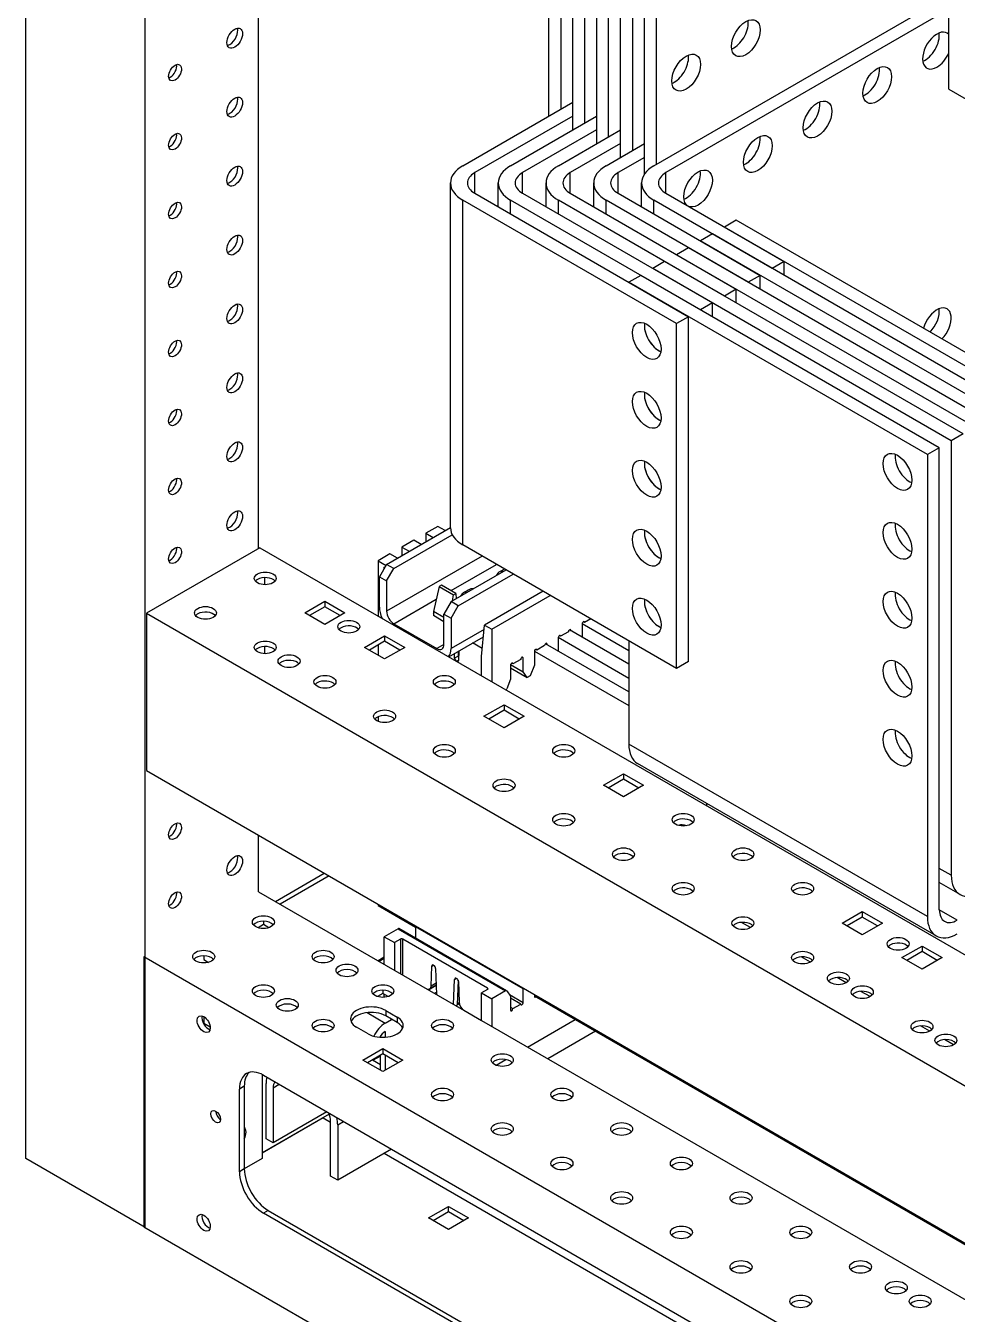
# Model space of a CAD drawing. Header units: millimetres. Extents: x -116965 to 323937, y 291661 to 566926.
# Drawn here: x -20526.1 to -20388.2, y 325225.3 to 325416.1 of the extents above; entities that cross this region are included whole.
import ezdxf

# ---------------------------------------------------------------- set-up
doc = ezdxf.new("R2010")
doc.units = ezdxf.units.MM
doc.layers.add('ALPHA', color=255, linetype='Continuous')

msp = doc.modelspace()

# ---------------------------------------------------------------- linework, layer by layer
at = {"layer": 'ALPHA'}
for p, q in [((-20526.093901, 325248.374049), (-20526.093901, 325717.859583)), ((-20491.622446, 325338.698983), (-20491.622446, 325717.349272)), ((-20508.416232, 325238.167841), (-20508.416232, 325707.653375)), ((-20448.665708, 325402.691901), (-20448.665708, 325440.863115)), ((-20446.897941, 325439.842495), (-20446.897941, 325403.712521)), ((-20445.130174, 325400.650659), (-20445.130174, 325438.821874)), ((-20443.362407, 325437.801253), (-20443.362407, 325401.67128)), ((-20441.59464, 325436.780633), (-20441.59464, 325398.609418)), ((-20439.826873, 325399.630038), (-20439.826873, 325435.760012)), ((-20438.059106, 325396.568176), (-20438.059106, 325434.739391)), ((-20436.291339, 325433.71877), (-20436.291339, 325397.588797)), ((-20434.523572, 325394.086902), (-20434.523572, 325432.69815)), ((-20432.755805, 325431.677529), (-20432.755805, 325395.547556)), ((-20389.445515, 325406.672321), (-20389.445515, 325430.350722)), ((-20433.109358, 325395.343431), (-20389.445515, 325420.552764)), ((-20389.445515, 325418.511522), (-20431.341591, 325394.322811)), ((-20389.445515, 325406.672321), (-20345.251341, 325381.156803)), ((-20461.39363, 325395.343431), (-20445.130174, 325404.733142)), ((-20445.130174, 325402.691901), (-20459.625863, 325394.32281)), ((-20454.322562, 325395.343431), (-20441.59464, 325402.691901)), ((-20441.59464, 325400.650659), (-20452.554795, 325394.322811)), ((-20447.251494, 325395.343431), (-20438.059106, 325400.650659)), ((-20438.059106, 325398.609418), (-20445.483727, 325394.322811)), ((-20440.180426, 325395.343431), (-20434.523572, 325398.609418)), ((-20434.523572, 325396.568176), (-20438.412659, 325394.322811)), ((-20459.625863, 325391.260948), (-20459.625863, 325394.32281)), ((-20452.554795, 325391.260948), (-20452.554795, 325394.322811)), ((-20445.483727, 325391.260948), (-20445.483727, 325394.322811)), ((-20438.412659, 325391.260948), (-20438.412659, 325394.322811)), ((-20431.341591, 325391.260948), (-20431.341591, 325394.322811)), ((-20463.224212, 325341.760843), (-20463.224212, 325392.791879)), ((-20456.153144, 325389.255973), (-20456.153144, 325392.791879)), ((-20449.082077, 325389.255973), (-20449.082077, 325392.791879)), ((-20442.011009, 325389.255974), (-20442.011009, 325392.791879)), ((-20434.939941, 325389.255974), (-20434.939941, 325392.79188)), ((-20429.750601, 325371.971216), (-20461.39363, 325390.240327)), ((-20461.393629, 325339.209292), (-20461.39363, 325390.240327)), ((-20459.625863, 325391.260948), (-20427.982834, 325372.991837)), ((-20426.215067, 325374.012458), (-20454.322562, 325390.240328)), ((-20454.322562, 325388.199086), (-20454.322562, 325390.240328)), ((-20452.554795, 325391.260948), (-20424.4473, 325375.033079)), ((-20422.679533, 325376.053699), (-20447.251494, 325390.240328)), ((-20447.251494, 325388.199086), (-20447.251494, 325390.240328)), ((-20445.483727, 325391.260948), (-20420.911766, 325377.07432)), ((-20419.143999, 325378.094941), (-20440.180426, 325390.240328)), ((-20440.180426, 325388.199086), (-20440.180426, 325390.240328)), ((-20438.412659, 325391.260948), (-20417.376232, 325379.115562)), ((-20415.608466, 325380.136183), (-20433.109358, 325390.240328)), ((-20433.109358, 325388.199086), (-20433.109358, 325390.240328)), ((-20431.341591, 325391.260948), (-20413.840699, 325381.156803)), ((-20420.911766, 325387.280528), (-20422.679533, 325386.259907)), ((-20376.717593, 325361.76501), (-20420.911766, 325387.280528)), ((-20424.4473, 325385.239286), (-20426.215067, 325384.218665)), ((-20380.253126, 325359.723768), (-20424.4473, 325385.239286)), ((-20378.48536, 325360.744389), (-20422.679533, 325386.259907)), ((-20427.982834, 325383.198045), (-20429.750601, 325382.177424)), ((-20383.78866, 325357.682526), (-20427.982834, 325383.198045)), ((-20382.020893, 325358.703147), (-20426.215067, 325384.218665)), ((-20431.518368, 325381.156803), (-20433.286135, 325380.136182)), ((-20387.324194, 325355.641285), (-20431.518368, 325381.156803)), ((-20385.556427, 325356.661906), (-20429.750601, 325382.177424)), ((-20413.840699, 325381.156803), (-20415.608466, 325380.136183)), ((-20413.840699, 325379.115562), (-20413.840699, 325381.156803)), ((-20435.053902, 325379.115562), (-20436.821669, 325378.094941)), ((-20390.859728, 325353.600043), (-20435.053902, 325379.115562)), ((-20389.091961, 325354.620664), (-20433.286135, 325380.136182)), ((-20417.376232, 325379.115562), (-20419.143999, 325378.094941)), ((-20417.376232, 325377.07432), (-20417.376232, 325379.115562)), ((-20392.627495, 325352.579423), (-20436.821669, 325378.094941)), ((-20420.911766, 325377.07432), (-20422.679533, 325376.053699)), ((-20420.911766, 325375.033079), (-20420.911766, 325377.07432)), ((-20424.4473, 325375.033079), (-20426.215067, 325374.012458)), ((-20424.4473, 325372.991837), (-20424.4473, 325375.033079)), ((-20427.982834, 325372.991837), (-20429.750601, 325371.971216)), ((-20429.750601, 325320.940181), (-20429.750601, 325371.971216)), ((-20427.982834, 325321.960801), (-20427.982834, 325372.991837)), ((-20387.324194, 325355.641285), (-20389.091961, 325354.620664)), ((-20389.091961, 325354.620664), (-20389.09196, 325290.321559)), ((-20390.859728, 325353.600043), (-20392.627495, 325352.579423)), ((-20392.627495, 325352.579423), (-20392.627494, 325284.197835)), ((-20390.859727, 325285.218455), (-20390.859728, 325353.600043)), ((-20472.675724, 325336.33214), (-20463.224212, 325341.791052)), ((-20471.614862, 325335.719884), (-20462.958363, 325340.71962)), ((-20465.105941, 325341.964969), (-20466.873708, 325340.944349)), ((-20466.873708, 325340.944349), (-20465.781739, 325340.3139)), ((-20466.873708, 325340.944349), (-20466.873708, 325339.683211)), ((-20464.014309, 325341.334715), (-20465.105941, 325341.964969)), ((-20491.445669, 325338.801045), (-20508.239455, 325329.105148)), ((-20491.445669, 325338.801045), (-20296.284197, 325226.124517)), ((-20468.641475, 325339.923728), (-20470.409242, 325338.903107)), ((-20470.409242, 325338.903107), (-20469.3166, 325338.27227)), ((-20470.409242, 325338.903107), (-20470.409242, 325337.641192)), ((-20467.54917, 325339.293085), (-20468.641475, 325339.923728)), ((-20429.750601, 325320.940181), (-20461.393629, 325339.209292)), ((-20472.177009, 325337.882486), (-20473.944776, 325336.861866)), ((-20473.944776, 325336.861866), (-20472.763592, 325336.179909)), ((-20473.944776, 325336.861866), (-20473.944776, 325328.6969)), ((-20458.535074, 325337.558904), (-20472.67532, 325329.391919)), ((-20471.08403, 325337.251455), (-20472.177009, 325337.882486)), ((-20472.675724, 325336.33214), (-20473.736182, 325334.494906)), ((-20473.03022, 325335.923853), (-20472.851962, 325336.026809)), ((-20473.03022, 325335.923853), (-20472.941083, 325335.872409)), ((-20473.03022, 325335.717979), (-20473.03022, 325335.923853)), ((-20471.614862, 325335.719884), (-20472.675724, 325336.33214)), ((-20472.67532, 325333.88265), (-20471.614862, 325335.719884)), ((-20463.13012, 325332.455219), (-20456.413955, 325336.334276)), ((-20463.127965, 325330.821838), (-20454.998597, 325335.517118)), ((-20462.067103, 325330.209582), (-20453.937937, 325334.904746)), ((-20455.317734, 325335.599314), (-20455.848064, 325335.293128)), ((-20490.738562, 325334.379591), (-20490.738562, 325333.322477)), ((-20473.736182, 325334.494906), (-20472.67532, 325333.88265)), ((-20473.736182, 325330.004175), (-20473.736182, 325334.494906)), ((-20472.67532, 325333.88265), (-20472.67532, 325329.391919)), ((-20464.897415, 325333.067009), (-20465.731998, 325329.34387)), ((-20464.543929, 325333.271172), (-20464.897415, 325333.067009)), ((-20464.897415, 325333.067009), (-20462.775691, 325331.842497)), ((-20462.422205, 325332.04666), (-20464.543929, 325333.271172)), ((-20471.614458, 325327.554918), (-20465.317789, 325331.191686)), ((-20462.909593, 325330.947963), (-20462.775691, 325331.842497)), ((-20462.775691, 325331.842497), (-20462.422205, 325332.04666)), ((-20462.422205, 325332.04666), (-20462.392711, 325331.246498)), ((-20460.620025, 325332.536869), (-20461.150355, 325332.230683)), ((-20449.519058, 325332.353505), (-20458.17815, 325327.352271)), ((-20457.117288, 325326.740015), (-20448.458398, 325331.741132)), ((-20484.781187, 325329.156179), (-20481.811339, 325330.870822)), ((-20481.811339, 325330.054325), (-20484.074081, 325328.747931)), ((-20481.811339, 325330.870822), (-20481.811339, 325330.054325)), ((-20481.811339, 325330.870822), (-20478.84149, 325329.156179)), ((-20479.548597, 325328.747931), (-20481.811339, 325330.054325)), ((-20465.731998, 325329.34387), (-20465.75506, 325328.744807)), ((-20464.188423, 325328.453026), (-20465.731998, 325329.34387)), ((-20463.127965, 325330.821838), (-20464.188423, 325328.984604)), ((-20462.067103, 325330.209582), (-20463.127965, 325330.821838)), ((-20463.127561, 325328.372348), (-20462.067103, 325330.209582)), ((-20508.239455, 325329.105148), (-20508.239455, 325305.834996)), ((-20508.239455, 325329.105148), (-20296.284197, 325206.732723)), ((-20481.811339, 325327.441536), (-20484.781187, 325329.156179)), ((-20478.84149, 325329.156179), (-20481.811339, 325327.441536)), ((-20471.614458, 325327.554918), (-20465.249285, 325323.881383)), ((-20465.781332, 325329.086491), (-20465.74101, 325329.10978)), ((-20465.742763, 325329.064231), (-20465.781332, 325329.086491)), ((-20464.188423, 325327.840653), (-20465.75506, 325328.744807)), ((-20464.188423, 325328.984604), (-20463.127561, 325328.372348)), ((-20464.188423, 325324.493872), (-20464.188423, 325328.984604)), ((-20463.127561, 325328.372348), (-20463.127561, 325323.881617)), ((-20458.624155, 325322.710694), (-20458.17815, 325327.352271)), ((-20458.17815, 325327.352271), (-20457.117288, 325326.740015)), ((-20443.737841, 325327.527365), (-20443.737841, 325325.545608)), ((-20443.731874, 325327.583404), (-20436.821668, 325323.593795)), ((-20443.384355, 325327.731528), (-20443.561132, 325327.833551)), ((-20442.449135, 325328.271683), (-20443.384355, 325327.731528)), ((-20475.942353, 325324.053076), (-20472.972504, 325325.767718)), ((-20472.972504, 325325.767718), (-20472.972504, 325324.951222)), ((-20472.972504, 325325.767718), (-20470.002656, 325324.053076)), ((-20463.487381, 325322.65932), (-20458.343622, 325325.630202)), ((-20458.240414, 325326.704287), (-20463.127561, 325323.881617)), ((-20457.117288, 325326.740015), (-20457.117288, 325318.981545)), ((-20447.272701, 325325.485734), (-20447.272701, 325323.503978)), ((-20447.266734, 325325.541774), (-20436.821668, 325319.511312)), ((-20446.919215, 325325.689898), (-20447.095992, 325325.791921)), ((-20445.752711, 325326.363635), (-20446.919215, 325325.689898)), ((-20436.821668, 325321.552554), (-20445.623889, 325326.634518)), ((-20445.576002, 325326.669822), (-20445.399225, 325326.567798)), ((-20445.399225, 325326.504809), (-20445.399225, 325326.567798)), ((-20490.738562, 325324.173384), (-20490.738562, 325323.11627)), ((-20472.972504, 325322.338433), (-20475.942353, 325324.053076)), ((-20472.972504, 325324.951222), (-20475.235246, 325323.644827)), ((-20473.944776, 325324.38988), (-20473.944776, 325322.899774)), ((-20470.709762, 325323.644827), (-20472.972504, 325324.951222)), ((-20470.002656, 325324.053076), (-20472.972504, 325322.338433)), ((-20464.188423, 325324.494106), (-20465.249285, 325323.881383)), ((-20462.10561, 325323.45739), (-20462.079614, 325322.752116)), ((-20461.987717, 325323.525482), (-20462.031154, 325322.114507)), ((-20458.518901, 325323.874461), (-20459.951744, 325324.701399)), ((-20458.511943, 325323.87848), (-20458.518901, 325323.874461)), ((-20450.801595, 325323.500144), (-20436.821668, 325315.428829)), ((-20450.454076, 325323.648267), (-20450.630853, 325323.750291)), ((-20449.287572, 325324.322005), (-20450.454076, 325323.648267)), ((-20436.821668, 325317.470071), (-20449.158749, 325324.592888)), ((-20449.110863, 325324.628192), (-20448.934086, 325324.526168)), ((-20448.934086, 325324.463178), (-20448.934086, 325324.526168)), ((-20436.821668, 325325.022663), (-20436.821668, 325309.713353)), ((-20462.609843, 325322.445872), (-20462.635839, 325323.151145)), ((-20462.079614, 325322.752116), (-20462.609843, 325322.445872)), ((-20462.344878, 325322.000066), (-20462.029062, 325322.182472)), ((-20462.296208, 325321.971977), (-20462.344878, 325322.000066)), ((-20462.030823, 325322.125255), (-20462.296208, 325321.971977)), ((-20462.091642, 325323.078427), (-20462.003053, 325323.0273)), ((-20458.623712, 325322.710439), (-20458.624155, 325322.710694)), ((-20458.623712, 325319.85128), (-20458.623712, 325322.710439)), ((-20453.988936, 325321.606637), (-20454.165713, 325321.70866)), ((-20452.822432, 325322.280375), (-20453.988936, 325321.606637)), ((-20452.645723, 325322.586561), (-20452.468946, 325322.484538)), ((-20452.468946, 325320.443297), (-20452.468946, 325322.484538)), ((-20450.807562, 325323.444104), (-20450.807562, 325321.402863)), ((-20427.982834, 325321.960801), (-20429.750601, 325320.940181)), ((-20454.342423, 325321.402474), (-20454.342423, 325319.361233)), ((-20454.342423, 325321.006764), (-20451.856691, 325319.572173)), ((-20454.321025, 325321.512188), (-20452.468946, 325320.443297)), ((-20451.856691, 325319.572173), (-20452.468946, 325320.443297)), ((-20451.419818, 325319.824497), (-20451.856691, 325319.572173)), ((-20450.807562, 325321.402863), (-20451.419818, 325319.824497)), ((-20454.342423, 325319.361233), (-20454.903657, 325317.914398)), ((-20458.264683, 325313.846868), (-20455.294835, 325315.561511)), ((-20455.294835, 325314.745014), (-20457.557576, 325313.43862)), ((-20455.294835, 325315.561511), (-20455.294835, 325314.745014)), ((-20455.294835, 325315.561511), (-20452.324986, 325313.846868)), ((-20453.032093, 325313.43862), (-20455.294835, 325314.745014)), ((-20473.944776, 325313.782106), (-20473.944776, 325313.095134)), ((-20455.294835, 325312.132225), (-20458.264683, 325313.846868)), ((-20452.324986, 325313.846868), (-20455.294835, 325312.132225)), ((-20392.627494, 325284.197835), (-20436.821668, 325309.713353)), ((-20391.333077, 325281.336728), (-20435.527251, 325306.852246)), ((-20508.239455, 325305.834996), (-20296.284197, 325183.46257)), ((-20440.587014, 325303.640661), (-20437.617165, 325305.355304)), ((-20437.617165, 325304.538807), (-20439.879907, 325303.232413)), ((-20437.617165, 325305.355304), (-20437.617165, 325304.538807)), ((-20437.617165, 325305.355304), (-20434.647317, 325303.640661)), ((-20435.354423, 325303.232413), (-20437.617165, 325304.538807)), ((-20437.617165, 325301.926018), (-20440.587014, 325303.640661)), ((-20434.647317, 325303.640661), (-20437.617165, 325301.926018)), ((-20425.331183, 325300.965543), (-20425.331183, 325300.629829)), ((-20491.622446, 325287.872071), (-20491.622446, 325296.241161)), ((-20389.09196, 325290.321559), (-20390.859727, 325291.34218)), ((-20489.147572, 325286.443202), (-20481.899727, 325290.627747)), ((-20481.192621, 325290.219498), (-20488.440465, 325286.034953)), ((-20387.797543, 325287.460452), (-20390.859727, 325289.228405)), ((-20491.622446, 325287.872071), (-20296.284197, 325175.093481)), ((-20473.944776, 325286.034953), (-20473.944776, 325285.830829)), ((-20473.944776, 325285.830829), (-20468.381879, 325282.619089)), ((-20490.915339, 325283.503037), (-20490.915339, 325283.013916)), ((-20405.231675, 325283.228246), (-20402.261826, 325284.942889)), ((-20402.261826, 325284.126393), (-20404.524568, 325282.819998)), ((-20402.261826, 325284.942889), (-20402.261826, 325284.126393)), ((-20402.261826, 325284.942889), (-20399.291978, 325283.228246)), ((-20399.999084, 325282.819998), (-20402.261826, 325284.126393)), ((-20388.208077, 325283.687524), (-20390.859727, 325285.218455)), ((-20490.915339, 325283.013916), (-20491.701252, 325282.560169)), ((-20490.129425, 325282.560169), (-20490.915339, 325283.013916)), ((-20490.208232, 325282.536626), (-20490.208232, 325282.605668)), ((-20470.969653, 325282.408704), (-20473.03022, 325281.218582)), ((-20470.969653, 325282.408704), (-20455.056721, 325273.224867)), ((-20454.931757, 325273.23727), (-20470.844689, 325282.421107)), ((-20468.336041, 325282.796749), (-20468.381879, 325282.67858)), ((-20452.468946, 325273.494743), (-20468.381879, 325282.67858)), ((-20468.381879, 325282.67858), (-20468.381879, 325280.999744)), ((-20418.790447, 325282.564843), (-20420.1381, 325283.342911)), ((-20402.261826, 325281.513604), (-20405.231675, 325283.228246)), ((-20399.291978, 325283.228246), (-20402.261826, 325281.513604)), ((-20473.03022, 325277.137844), (-20473.03022, 325281.218582)), ((-20473.03022, 325281.218582), (-20471.523796, 325280.349178)), ((-20470.640081, 325280.859586), (-20471.523796, 325280.349178)), ((-20471.523796, 325280.349178), (-20471.523796, 325276.26811)), ((-20470.640081, 325280.859586), (-20470.640081, 325275.757897)), ((-20457.740064, 325273.618679), (-20470.286527, 325280.859625)), ((-20470.286527, 325275.553773), (-20470.286527, 325280.859625)), ((-20396.39284, 325278.125143), (-20393.422991, 325279.839786)), ((-20393.422991, 325279.839786), (-20393.422991, 325279.023289)), ((-20393.422991, 325279.839786), (-20390.453143, 325278.125143)), ((-20508.593008, 325278.278236), (-20508.593008, 325238.269903)), ((-20508.593008, 325278.278236), (-20296.460974, 325155.803749)), ((-20499.754174, 325278.399934), (-20499.754174, 325277.829163)), ((-20499.754174, 325277.829163), (-20499.06185, 325277.42945)), ((-20473.03022, 325278.193883), (-20473.944776, 325277.665864)), ((-20473.803355, 325277.584214), (-20473.03022, 325278.030583)), ((-20409.951612, 325277.461739), (-20411.299265, 325278.239807)), ((-20393.422991, 325276.4105), (-20396.39284, 325278.125143)), ((-20393.422991, 325279.023289), (-20395.685733, 325277.716895)), ((-20391.16025, 325277.716895), (-20393.422991, 325279.023289)), ((-20390.453143, 325278.125143), (-20393.422991, 325276.4105)), ((-20473.03022, 325277.214087), (-20473.096248, 325277.175966)), ((-20466.086151, 325273.916233), (-20465.995438, 325276.862861)), ((-20465.995438, 325276.862861), (-20465.73969, 325277.010573)), ((-20465.730384, 325277.005391), (-20465.681714, 325276.977302)), ((-20465.416749, 325276.531496), (-20465.274041, 325272.659812)), ((-20466.488173, 325273.360792), (-20465.324649, 325274.032808)), ((-20465.325121, 325274.045621), (-20466.292819, 325273.486708)), ((-20465.336315, 325274.349316), (-20466.086151, 325273.916233)), ((-20462.752572, 325271.204041), (-20462.609843, 325274.911546)), ((-20462.609843, 325274.911546), (-20462.356449, 325275.057899)), ((-20462.344878, 325275.051513), (-20462.296208, 325275.023424)), ((-20462.095629, 325274.801796), (-20462.237361, 325271.120184)), ((-20462.031154, 325274.574952), (-20461.940441, 325271.523618)), ((-20404.648311, 325274.399877), (-20405.995964, 325275.177945)), ((-20473.237669, 325272.807709), (-20474.023583, 325272.353961)), ((-20473.237669, 325273.29683), (-20473.237669, 325272.807709)), ((-20472.451756, 325272.353961), (-20473.237669, 325272.807709)), ((-20473.03022, 325272.244615), (-20473.03022, 325272.687938)), ((-20465.604289, 325272.850481), (-20465.287806, 325273.033272)), ((-20461.96811, 325272.454344), (-20462.181263, 325272.577361)), ((-20461.978342, 325272.798499), (-20462.168525, 325272.908259)), ((-20457.739997, 325273.414555), (-20458.623712, 325272.904148)), ((-20458.623712, 325272.904148), (-20457.117288, 325272.034745)), ((-20458.623712, 325268.820243), (-20458.623712, 325272.904148)), ((-20457.740064, 325273.618679), (-20457.740064, 325273.414516)), ((-20455.056721, 325273.224867), (-20457.117288, 325272.034745)), ((-20457.117288, 325272.034745), (-20457.117288, 325267.950509)), ((-20454.903657, 325273.21121), (-20454.342423, 325272.412679)), ((-20452.468946, 325271.453502), (-20454.486759, 325272.618043)), ((-20454.342423, 325272.412679), (-20454.342423, 325270.371438)), ((-20452.822432, 325271.249339), (-20454.342423, 325272.126571)), ((-20452.468946, 325273.494743), (-20452.424217, 325273.610053)), ((-20452.468946, 325271.453502), (-20452.468946, 325273.494743)), ((-20450.807562, 325272.676677), (-20450.807562, 325272.413068)), ((-20450.807562, 325272.472553), (-20369.38207, 325225.461523)), ((-20401.112777, 325272.358636), (-20402.46043, 325273.136703)), ((-20472.813405, 325270.317394), (-20472.813405, 325269.500898)), ((-20472.813405, 325270.317394), (-20471.116349, 325269.337598)), ((-20461.912651, 325271.307727), (-20462.422309, 325271.013364)), ((-20461.918335, 325271.334882), (-20462.222341, 325271.510332)), ((-20461.489898, 325270.531081), (-20461.538425, 325270.503054)), ((-20461.23363, 325270.327695), (-20458.623712, 325268.821432)), ((-20454.342423, 325270.779608), (-20453.988936, 325270.575601)), ((-20453.988936, 325270.575601), (-20452.822432, 325271.249339)), ((-20499.754174, 325269.398836), (-20499.754174, 325268.439452)), ((-20499.754174, 325268.439452), (-20498.792242, 325267.884081)), ((-20475.5586, 325269.983566), (-20472.884116, 325268.439452)), ((-20472.884116, 325268.439452), (-20471.929522, 325268.990587)), ((-20471.116349, 325268.521102), (-20472.813405, 325269.500898)), ((-20471.116349, 325269.337598), (-20471.116349, 325268.521102)), ((-20451.816515, 325264.890106), (-20444.746794, 325268.973366)), ((-20475.4297, 325266.847284), (-20477.126757, 325267.82708)), ((-20473.591223, 325266.341132), (-20473.591223, 325266.494595)), ((-20472.884125, 325267.214702), (-20472.884116, 325267.214707)), ((-20472.884116, 325267.214707), (-20472.884116, 325266.345897)), ((-20441.742667, 325267.238933), (-20448.812388, 325263.155673)), ((-20392.273943, 325267.255532), (-20393.621595, 325268.0336)), ((-20476.207518, 325262.968925), (-20473.237669, 325264.683568)), ((-20473.237669, 325264.683568), (-20473.237669, 325263.867071)), ((-20473.237669, 325264.683568), (-20470.267821, 325262.968925)), ((-20388.738409, 325265.214291), (-20390.086061, 325265.992358)), ((-20473.237669, 325261.254282), (-20476.207518, 325262.968925)), ((-20473.237669, 325263.867071), (-20475.500411, 325262.560677)), ((-20474.757949, 325262.989337), (-20473.591223, 325262.315728)), ((-20473.591223, 325263.541717), (-20474.652758, 325262.928606)), ((-20473.591223, 325261.458406), (-20473.591223, 325263.662947)), ((-20470.974928, 325262.560677), (-20473.237669, 325263.867071)), ((-20470.267821, 325262.968925), (-20473.237669, 325261.254282)), ((-20472.884116, 325263.662947), (-20472.884116, 325261.458406)), ((-20456.481071, 325262.195997), (-20455.023284, 325263.037972)), ((-20491.092115, 325260.820515), (-20491.092115, 325248.374049)), ((-20490.915339, 325260.723559), (-20413.133593, 325215.816248)), ((-20493.743766, 325259.090566), (-20494.450873, 325258.682318)), ((-20494.450873, 325246.434869), (-20494.450873, 325258.682318)), ((-20493.743766, 325259.090566), (-20493.743766, 325246.843118)), ((-20490.52677, 325251.31247), (-20490.52677, 325259.477436)), ((-20489.465908, 325258.86518), (-20488.581388, 325259.376052)), ((-20489.465908, 325258.86518), (-20489.465908, 325250.700215)), ((-20481.158417, 325254.966593), (-20491.092115, 325249.23137)), ((-20481.511667, 325255.294347), (-20489.465908, 325250.700215)), ((-20482.076504, 325254.395711), (-20491.092115, 325249.190545)), ((-20482.076504, 325254.395711), (-20480.979011, 325253.762073)), ((-20480.979011, 325245.802168), (-20480.979011, 325253.967134)), ((-20479.918148, 325253.354878), (-20479.035446, 325253.8647)), ((-20479.918148, 325253.354878), (-20479.918148, 325245.189912)), ((-20489.465908, 325250.700215), (-20490.52677, 325251.31247)), ((-20471.965725, 325249.782995), (-20479.918148, 325245.189912)), ((-20473.026183, 325249.170506), (-20410.608717, 325213.133765)), ((-20508.416232, 325238.167841), (-20526.093901, 325248.374049)), ((-20491.092115, 325248.374049), (-20493.743766, 325246.843118)), ((-20493.743766, 325246.843118), (-20494.450873, 325246.434869)), ((-20479.918148, 325245.189912), (-20480.979011, 325245.802168)), ((-20490.208232, 325240.719393), (-20490.915339, 325240.311145)), ((-20413.133593, 325195.403833), (-20490.915339, 325240.311145)), ((-20490.208232, 325240.719393), (-20412.426486, 325195.812081)), ((-20466.484799, 325239.59671), (-20463.514951, 325241.311353)), ((-20463.514951, 325237.882068), (-20466.484799, 325239.59671)), ((-20463.514951, 325240.494857), (-20465.777693, 325239.188462)), ((-20463.514951, 325241.311353), (-20460.545103, 325239.59671)), ((-20463.514951, 325240.494857), (-20463.514951, 325241.311353)), ((-20461.252209, 325239.188462), (-20463.514951, 325240.494857)), ((-20460.545103, 325239.59671), (-20463.514951, 325237.882068)), ((-20508.593008, 325238.269903), (-20296.460974, 325115.795416))]:
    msp.add_line(p, q, dxfattribs=at)
for centre, major_axis, ratio, start_param, end_param in [((-20419.497553, 325414.224915), (1.5, 2.598076), 0.5773502692, 2.3561944902, 8.6393797974), ((-20495.157979, 325414.224917), (0.8125, 1.407291), 0.5773502692, 2.3561944902, 8.6393797974), ((-20495.865086, 325414.633165), (0.8125, 1.407291), 0.5773502692, 3.926990817, 5.8329886172), ((-20421.26532, 325415.245536), (1.5, 2.598076), 0.5773502692, 3.9269908319, 5.6530480611), ((-20391.213282, 325412.387798), (1.5, 2.598076), 0.5773502692, 6.0834733042, 10.2101761391), ((-20495.865086, 325414.633165), (0.8125, 1.407291), 0.5773502692, 3.5917893435, 3.926990817), ((-20392.981048, 325413.408419), (1.5, 2.598076), 0.5773502692, 3.7717298997, 5.6530480611), ((-20392.981048, 325413.408419), (1.5, 2.598076), 0.5773502692, 3.7717298997, 5.6530480611), ((-20428.336388, 325409.121811), (1.5, 2.598076), 0.5773502692, 2.3561944902, 8.6393797974), ((-20430.104155, 325410.142432), (1.5, 2.598076), 0.5773502692, 3.9269908319, 5.6530480611), ((-20421.26532, 325415.245536), (1.5, 2.598076), 0.5773502692, 3.7717298997, 3.9269908319), ((-20391.213282, 325412.387798), (1.5, 2.598076), 0.5773502692, 3.9269908319, 4.9121010132), ((-20503.996814, 325409.121813), (0.675, 1.169134), 0.5773502692, 2.3561944902, 8.6393797974), ((-20504.703921, 325409.530061), (0.675, 1.169134), 0.5773502692, 3.926990817, 5.7318997087), ((-20400.052116, 325407.284694), (1.5, 2.598076), 0.5773502692, 2.3561944902, 8.6393797974), ((-20401.819883, 325408.305315), (1.5, 2.598076), 0.5773502692, 3.7717298997, 5.6530480611), ((-20401.819883, 325408.305315), (1.5, 2.598076), 0.5773502692, 3.7717298997, 5.6530480611), ((-20504.703921, 325409.530061), (0.675, 1.169134), 0.5773502692, 3.692878252, 3.926990817), ((-20430.104155, 325410.142432), (1.5, 2.598076), 0.5773502692, 3.7717298997, 3.9269908319), ((-20495.157979, 325404.018709), (0.8125, 1.407291), 0.5773502692, 2.3561944902, 8.6393797974), ((-20495.865086, 325404.426958), (0.8125, 1.407291), 0.5773502692, 3.926990817, 5.8329886172), ((-20408.890951, 325402.181591), (1.5, 2.598076), 0.5773502692, 2.3561944902, 8.6393797974), ((-20410.658718, 325403.202211), (1.5, 2.598076), 0.5773502692, 3.7717298997, 5.6530480611), ((-20410.658718, 325403.202211), (1.5, 2.598076), 0.5773502692, 3.7717298997, 5.6530480611), ((-20495.865086, 325404.426958), (0.8125, 1.407291), 0.5773502692, 3.5917893435, 3.926990817), ((-20503.996814, 325398.915606), (0.675, 1.169134), 0.5773502692, 2.3561944902, 8.6393797974), ((-20504.703921, 325399.323854), (0.675, 1.169134), 0.5773502692, 3.926990817, 5.7318997087), ((-20417.729786, 325397.078487), (1.5, 2.598076), 0.5773502692, 2.3561944902, 8.6393797974), ((-20504.703921, 325399.323854), (0.675, 1.169134), 0.5773502692, 3.692878252, 3.926990817), ((-20419.497553, 325398.099108), (1.5, 2.598076), 0.5773502692, 3.7717298997, 5.6530480611), ((-20419.497553, 325398.099108), (1.5, 2.598076), 0.5773502692, 3.7717298997, 5.6530480611), ((-20495.157979, 325393.812502), (0.8125, 1.407291), 0.5773502692, 2.3561944902, 8.6393797974), ((-20495.865086, 325394.22075), (0.8125, 1.407291), 0.5773502692, 3.926990817, 5.8329886172), ((-20456.974212, 325392.791879), (-6.25, 0), 0.5773502778, 5.4977871363, 7.0685834631), ((-20456.974212, 325392.791879), (-3.75, 0), 0.5773502778, 5.4977871363, 7.0685834631), ((-20449.903144, 325392.791879), (-6.25, 0), 0.5773502778, 5.4977871363, 7.0685834631), ((-20449.903144, 325392.791879), (-3.75, 0), 0.5773502778, 5.4977871363, 7.0685834631), ((-20442.832077, 325392.791879), (-6.25, 0), 0.5773502778, 5.4977871363, 7.0685834631), ((-20442.832077, 325392.791879), (-3.75, 0), 0.5773502778, 5.4977871363, 7.0685834631), ((-20435.761009, 325392.79188), (-6.25, 0), 0.5773502778, 5.4977871363, 7.0685834631), ((-20435.761009, 325392.79188), (-3.75, 0), 0.5773502778, 5.4977871363, 7.0685834631), ((-20428.689941, 325392.79188), (-6.25, 0), 0.5773502778, 5.4977871363, 7.0685834631), ((-20428.689941, 325392.79188), (-3.75, 0), 0.5773502778, 5.4977871363, 7.0685834631), ((-20426.568621, 325391.975383), (1.5, 2.598076), 0.5773502692, 2.3561944902, 8.6393797974), ((-20428.336388, 325392.996004), (1.5, 2.598076), 0.5773502692, 3.7717298997, 5.6530480611), ((-20428.336388, 325392.996004), (1.5, 2.598076), 0.5773502692, 3.7717298997, 5.6530480611), ((-20495.865086, 325394.22075), (0.8125, 1.407291), 0.5773502692, 3.5917893435, 3.926990817), ((-20503.996814, 325388.709399), (0.675, 1.169134), 0.5773502692, 2.3561944902, 8.6393797974), ((-20504.703921, 325389.117647), (0.675, 1.169134), 0.5773502692, 3.926990817, 5.7318997087), ((-20504.703921, 325389.117647), (0.675, 1.169134), 0.5773502692, 3.692878252, 3.926990817), ((-20495.157979, 325383.606295), (0.8125, 1.407291), 0.5773502692, 2.3561944902, 8.6393797974), ((-20495.865086, 325384.014543), (0.8125, 1.407291), 0.5773502692, 3.926990817, 5.8329886172), ((-20495.865086, 325384.014543), (0.8125, 1.407291), 0.5773502692, 3.5917893435, 3.926990817), ((-20503.996814, 325378.503191), (0.675, 1.169134), 0.5773502692, 2.3561944902, 8.6393797974), ((-20504.703921, 325378.91144), (0.675, 1.169134), 0.5773502692, 3.926990817, 5.7318997087), ((-20504.703921, 325378.91144), (0.675, 1.169134), 0.5773502692, 3.692878252, 3.926990817), ((-20495.157979, 325373.400088), (0.8125, 1.407291), 0.5773502692, 2.3561944902, 8.6393797974), ((-20495.865086, 325373.808336), (0.8125, 1.407291), 0.5773502692, 3.926990817, 5.8329886172), ((-20391.213281, 325371.56297), (1.5, 2.598076), 0.5773502692, 4.2872149137, 8.2791557006), ((-20392.981048, 325372.58359), (1.5, 2.598076), 0.5773502692, 4.2872149137, 5.6530480611), ((-20495.865086, 325373.808336), (0.8125, 1.407291), 0.5773502692, 3.5917893435, 3.926990817), ((-20434.170018, 325369.419665), (-1.5, 2.598076), 0.5773502606, 0.7853981559, 7.0685834631), ((-20432.402252, 325370.440285), (-1.5, 2.598076), 0.5773502606, 0.6301372624, 2.5114553912), ((-20432.402252, 325370.440285), (-1.5, 2.598076), 0.5773502606, 0.6301372624, 2.3561944827), ((-20503.996814, 325368.296984), (0.675, 1.169134), 0.5773502692, 2.3561944902, 8.6393797974), ((-20504.703921, 325368.705232), (0.675, 1.169134), 0.5773502692, 3.926990817, 5.7318997087), ((-20504.703921, 325368.705232), (0.675, 1.169134), 0.5773502692, 3.692878252, 3.926990817), ((-20432.402252, 325370.440285), (-1.5, 2.598076), 0.5773502606, 2.3561944827, 2.5114553912), ((-20495.157979, 325363.19388), (0.8125, 1.407291), 0.5773502692, 2.3561944902, 8.6393797974), ((-20495.865086, 325363.602129), (0.8125, 1.407291), 0.5773502692, 3.926990817, 5.8329886172), ((-20495.865086, 325363.602129), (0.8125, 1.407291), 0.5773502692, 3.5917893435, 3.926990817), ((-20434.170018, 325359.213458), (-1.5, 2.598076), 0.5773502606, 0.7853981559, 7.0685834631), ((-20432.402251, 325360.234078), (-1.5, 2.598076), 0.5773502606, 0.6301372624, 2.5114553912), ((-20432.402251, 325360.234078), (-1.5, 2.598076), 0.5773502606, 0.6301372624, 2.3561944827), ((-20503.996814, 325358.090777), (0.675, 1.169134), 0.5773502692, 2.3561944902, 8.6393797974), ((-20504.703921, 325358.499025), (0.675, 1.169134), 0.5773502692, 3.926990817, 5.7318997087), ((-20504.703921, 325358.499025), (0.675, 1.169134), 0.5773502692, 3.692878252, 3.926990817), ((-20432.402251, 325360.234078), (-1.5, 2.598076), 0.5773502606, 2.3561944827, 2.5114553912), ((-20495.157979, 325352.987673), (0.8125, 1.407291), 0.5773502692, 2.3561944902, 8.6393797974), ((-20495.865086, 325353.395921), (0.8125, 1.407291), 0.5773502692, 3.926990817, 5.8329886172), ((-20495.865086, 325353.395921), (0.8125, 1.407291), 0.5773502692, 3.5917893435, 3.926990817), ((-20434.170018, 325349.00725), (-1.5, 2.598076), 0.5773502606, 0.7853981559, 7.0685834631), ((-20397.046912, 325350.027871), (-1.5, 2.598076), 0.5773502606, 0.7853981559, 7.0685834631), ((-20395.279146, 325351.048492), (-1.5, 2.598076), 0.5773502606, 0.6301372624, 2.5114553912), ((-20432.402251, 325350.027871), (-1.5, 2.598076), 0.5773502606, 0.6301372624, 2.5114553912), ((-20432.402251, 325350.027871), (-1.5, 2.598076), 0.5773502606, 0.6301372624, 2.3561944827), ((-20503.996814, 325347.884569), (0.675, 1.169134), 0.5773502692, 2.3561944902, 8.6393797974), ((-20504.703921, 325348.292818), (0.675, 1.169134), 0.5773502692, 3.926990817, 5.7318997087), ((-20504.703921, 325348.292818), (0.675, 1.169134), 0.5773502692, 3.692878252, 3.926990817), ((-20432.402251, 325350.027871), (-1.5, 2.598076), 0.5773502606, 2.3561944827, 2.5114553912), ((-20495.157979, 325342.781466), (0.8125, 1.407291), 0.5773502692, 2.3561944902, 8.6393797974), ((-20495.865086, 325343.189714), (0.8125, 1.407291), 0.5773502692, 3.926990817, 5.8329886172), ((-20397.046912, 325339.821664), (-1.5, 2.598076), 0.5773502606, 0.7853981559, 7.0685834631), ((-20495.865086, 325343.189714), (0.8125, 1.407291), 0.5773502692, 3.5917893435, 3.926990817), ((-20456.974212, 325341.760843), (-6.25, 0), 0.5773502778, 0, 0.7853981559), ((-20434.170018, 325338.801043), (-1.5, 2.598076), 0.5773502606, 0.7853981559, 7.0685834631), ((-20432.402251, 325339.821664), (-1.5, 2.598076), 0.5773502606, 0.6301372624, 2.5114553912), ((-20432.402251, 325339.821664), (-1.5, 2.598076), 0.5773502606, 0.6301372624, 2.3561944827), ((-20395.279145, 325340.842284), (-1.5, 2.598076), 0.5773502606, 0.6301372624, 2.5114553912), ((-20503.996814, 325337.678362), (0.675, 1.169134), 0.5773502692, 2.3561944902, 8.6393797974), ((-20504.703921, 325338.08661), (0.675, 1.169134), 0.5773502692, 3.926990817, 5.7318997087), ((-20504.703921, 325338.08661), (0.675, 1.169134), 0.5773502692, 3.692878252, 3.926990817), ((-20432.402251, 325339.821664), (-1.5, 2.598076), 0.5773502606, 2.3561944827, 2.5114553912), ((-20490.650174, 325334.259283), (-1.625, 0), 0.5773502692, 2.3561944902, 8.6393797974), ((-20454.292429, 325334.394982), (-2.2, 0), 0.5773502692, 5.4977871438, 6.0497610456), ((-20454.292429, 325335.007354), (-1.45, 0), 0.5773502692, 5.4114765837, 6.1821755905), ((-20490.650174, 325333.442786), (-1.625, 0), 0.5773502692, 5.4977871438, 5.8329886172), ((-20490.650174, 325333.442786), (-1.625, 0), 0.5773502692, 3.5917893435, 5.4977871438), ((-20459.59472, 325331.332536), (-2.2, 0), 0.5773502692, 5.4977871438, 6.0497610456), ((-20459.59472, 325331.944909), (-1.45, 0), 0.5773502692, 4.813779577, 6.1821755905), ((-20434.170018, 325328.594836), (-1.5, 2.598076), 0.5773502606, 0.7853981559, 7.0685834631), ((-20432.402251, 325329.615457), (-1.5, 2.598076), 0.5773502606, 0.6301372624, 2.5114553912), ((-20432.402251, 325329.615457), (-1.5, 2.598076), 0.5773502606, 0.6301372624, 2.3561944827), ((-20397.046912, 325329.615457), (-1.5, 2.598076), 0.5773502606, 0.7853981559, 7.0685834631), ((-20395.279145, 325330.636077), (-1.5, 2.598076), 0.5773502606, 0.6301372624, 2.5114553912), ((-20499.489008, 325329.156179), (-1.625, 0), 0.5773502692, 2.3561944902, 8.6393797974), ((-20499.489008, 325328.339683), (-1.625, 0), 0.5773502692, 3.5917893435, 5.4977871438), ((-20471.614458, 325328.779663), (-1.500429, 2.597829), 0.5774602093, 0.7853029253, 1.4075892186), ((-20471.614458, 325328.779663), (-0.750214, 1.298914), 0.5774602093, 0.7853029253, 2.3560992521), ((-20499.489008, 325328.339683), (-1.625, 0), 0.5773502692, 5.4977871438, 5.8329886172), ((-20478.275805, 325327.114938), (-1.625, 0), 0.5773502692, 2.3561944902, 8.6393797974), ((-20478.275805, 325326.298441), (-1.625, 0), 0.5773502692, 3.5917893435, 5.4977871438), ((-20443.561098, 325327.629446), (0.124964, 0.216527), 0.5772403082, 5.4976919419, 8.6392845955), ((-20478.275805, 325326.298441), (-1.625, 0), 0.5773502692, 5.4977871438, 5.8329886172), ((-20447.095958, 325325.587816), (0.124964, 0.216527), 0.5772403082, 5.4976919419, 8.6392845955), ((-20445.575968, 325326.465717), (0.124964, 0.216527), 0.5772403082, 5.4976919419, 8.6392845955), ((-20432.402251, 325329.615457), (-1.5, 2.598076), 0.5773502606, 2.3561944827, 2.5114553912), ((-20490.650174, 325324.053076), (-1.625, 0), 0.5773502692, 2.3561944902, 8.6393797974), ((-20490.650174, 325323.236579), (-1.625, 0), 0.5773502692, 5.4977871438, 5.8329886172), ((-20490.650174, 325323.236579), (-1.625, 0), 0.5773502692, 3.5917893435, 5.4977871438), ((-20465.249285, 325325.106128), (-0.750214, 1.298914), 0.5774602093, 2.3560992521, 3.9268955789), ((-20465.249285, 325325.106128), (-1.500429, 2.597829), 0.5774602093, 3.3035250106, 3.9268955789), ((-20458.518901, 325325.099206), (-0.750214, 1.298914), 0.5774602093, 2.3560992521, 2.3619701738), ((-20450.630819, 325323.546186), (0.124964, 0.216527), 0.5772403082, 5.4976919419, 8.6392845955), ((-20449.110829, 325324.424087), (0.124964, 0.216527), 0.5772403082, 5.4976919419, 8.6392845955), ((-20487.11464, 325322.011834), (-1.625, 0), 0.5773502692, 2.3561944902, 8.6393797974), ((-20487.11464, 325321.195337), (-1.625, 0), 0.5773502692, 5.4977871438, 5.8329886172), ((-20487.11464, 325321.195337), (-1.625, 0), 0.5773502692, 3.5917893435, 5.4977871438), ((-20462.344878, 325322.306252), (-0.187554, 0.324729), 0.5774602093, 0.8287538207, 2.3560992521), ((-20462.296208, 325322.278163), (-0.187554, 0.324729), 0.5774602093, 2.3560992521, 3.8919889938), ((-20461.814649, 325322.612497), (-0.187554, 0.324729), 0.5774602093, 0.8287538207, 1.4809048904), ((-20454.165679, 325321.504556), (0.124964, 0.216527), 0.5772403082, 5.4976919419, 8.6392845955), ((-20452.645689, 325322.382457), (0.124964, 0.216527), 0.5772403082, 5.4976919419, 8.6392845955), ((-20397.046912, 325319.409249), (-1.5, 2.598076), 0.5773502606, 0.7853981559, 7.0685834631), ((-20395.279145, 325320.42987), (-1.5, 2.598076), 0.5773502606, 0.6301372624, 2.5114553912), ((-20481.811339, 325318.949972), (-1.625, 0), 0.5773502692, 2.3561944902, 8.6393797974), ((-20464.133669, 325318.949972), (-1.625, 0), 0.5773502692, 2.3561944902, 8.6393797974), ((-20481.811339, 325318.133475), (-1.625, 0), 0.5773502692, 5.4977871438, 5.8329886172), ((-20481.811339, 325318.133475), (-1.625, 0), 0.5773502692, 3.5917893435, 5.4977871438), ((-20464.133669, 325318.133475), (-1.625, 0), 0.5773502692, 5.4977871438, 5.8329886172), ((-20464.133669, 325318.133475), (-1.625, 0), 0.5773502692, 3.5917893435, 5.4977871438), ((-20455.056721, 325317.928055), (0.124964, 0.216527), 0.5772403082, 4.2210355345, 4.9740931663), ((-20472.972504, 325313.846868), (-1.625, 0), 0.5773502692, 2.3561944902, 8.6393797974), ((-20472.972504, 325313.030372), (-1.625, 0), 0.5773502692, 3.5917893435, 5.4977871438), ((-20472.972504, 325313.030372), (-1.625, 0), 0.5773502692, 5.4977871438, 5.8329886172), ((-20397.046912, 325309.203042), (-1.5, 2.598076), 0.5773502606, 0.7853981559, 7.0685834631), ((-20395.279145, 325310.223663), (-1.5, 2.598076), 0.5773502606, 0.6301372624, 2.5114553912), ((-20464.133669, 325308.743765), (-1.625, 0), 0.5773502692, 2.3561944902, 8.6393797974), ((-20464.133669, 325307.927268), (-1.625, 0), 0.5773502692, 5.4977871438, 5.8329886172), ((-20464.133669, 325307.927268), (-1.625, 0), 0.5773502692, 3.5917893435, 5.4977871438), ((-20446.456, 325308.743765), (-1.625, 0), 0.5773502692, 2.3561944902, 8.6393797974), ((-20446.456, 325307.927268), (-1.625, 0), 0.5773502692, 5.4977871438, 5.8329886172), ((-20446.456, 325307.927268), (-1.625, 0), 0.5773502692, 3.5917893435, 5.4977871438), ((-20432.402251, 325312.264905), (3.125, 5.412659), 0.5773502692, 2.3561945051, 3.1415926536), ((-20455.294835, 325303.640661), (-1.625, 0), 0.5773502692, 2.3561944902, 8.6393797974), ((-20455.294835, 325302.824164), (-1.625, 0), 0.5773502692, 5.4977871438, 5.8329886172), ((-20455.294835, 325302.824164), (-1.625, 0), 0.5773502692, 3.5917893435, 5.4977871438), ((-20446.456, 325298.537557), (-1.625, 0), 0.5773502692, 2.3561944902, 8.6393797974), ((-20446.456, 325297.721061), (-1.625, 0), 0.5773502692, 3.5917893435, 5.4977871438), ((-20428.77833, 325298.537557), (-1.625, 0), 0.5773502692, 2.3561944902, 8.6393797974), ((-20428.77833, 325297.721061), (-1.625, 0), 0.5773502692, 3.5917893435, 5.4977871438), ((-20503.996814, 325296.853533), (0.675, 1.169134), 0.5773502692, 2.3561944902, 8.6393797974), ((-20504.703921, 325297.261781), (0.675, 1.169134), 0.5773502692, 3.926990817, 5.7318997087), ((-20446.456, 325297.721061), (-1.625, 0), 0.5773502692, 5.4977871438, 5.8329886172), ((-20428.77833, 325297.721061), (-1.625, 0), 0.5773502692, 5.4977871438, 5.8329886172), ((-20427.982835, 325295.016416), (-1.525, 2.641377), 0.5773502692, 5.6283695963, 6.2505024552), ((-20426.215068, 325296.037037), (-1.525, 2.641377), 0.5773502692, 0.6182324985, 0.6387308509), ((-20504.703921, 325297.261781), (0.675, 1.169134), 0.5773502692, 3.692878252, 3.926990817), ((-20495.157979, 325291.75043), (0.8125, 1.407291), 0.5773502692, 2.3561944902, 8.6393797974), ((-20495.865086, 325292.158678), (0.8125, 1.407291), 0.5773502692, 3.926990817, 5.8329886172), ((-20437.617165, 325293.434454), (-1.625, 0), 0.5773502692, 2.3561944902, 8.6393797974), ((-20437.617165, 325292.617957), (-1.625, 0), 0.5773502692, 5.4977871438, 5.8329886172), ((-20437.617165, 325292.617957), (-1.625, 0), 0.5773502692, 3.5917893435, 5.4977871438), ((-20419.939496, 325293.434454), (-1.625, 0), 0.5773502692, 2.3561944902, 8.6393797974), ((-20419.939496, 325292.617957), (-1.625, 0), 0.5773502692, 5.4977871438, 5.8329886172), ((-20419.939496, 325292.617957), (-1.625, 0), 0.5773502692, 3.5917893435, 5.4977871438), ((-20495.865086, 325292.158678), (0.8125, 1.407291), 0.5773502692, 3.5917893435, 3.926990817), ((-20428.77833, 325288.33135), (-1.625, 0), 0.5773502692, 2.3561944902, 8.6393797974), ((-20411.100661, 325288.33135), (-1.625, 0), 0.5773502692, 2.3561944902, 8.6393797974), ((-20384.672543, 325292.873111), (3.125, 5.412659), 0.5773502692, 2.3561945051, 3.9269908319), ((-20503.996814, 325286.647326), (0.675, 1.169134), 0.5773502692, 2.3561944902, 8.6393797974), ((-20504.703921, 325287.055574), (0.675, 1.169134), 0.5773502692, 3.926990817, 5.7318997087), ((-20428.77833, 325287.514854), (-1.625, 0), 0.5773502692, 5.4977871438, 5.8329886172), ((-20428.77833, 325287.514854), (-1.625, 0), 0.5773502692, 3.5917893435, 5.4977871438), ((-20411.100661, 325287.514854), (-1.625, 0), 0.5773502692, 5.4977871438, 5.8329886172), ((-20411.100661, 325287.514854), (-1.625, 0), 0.5773502692, 3.5917893435, 5.4977871438), ((-20504.703921, 325287.055574), (0.675, 1.169134), 0.5773502692, 3.692878252, 3.926990817), ((-20490.915339, 325283.38134), (-1.625, 0), 0.5773502692, 2.3561944902, 8.6393797974), ((-20490.915339, 325282.564843), (-1.625, 0), 0.5773502692, 3.5917893435, 5.8329886172), ((-20419.939496, 325283.228246), (-1.625, 0), 0.5773502692, 2.3561944902, 8.6393797974), ((-20388.208077, 325286.749386), (3.125, 5.412659), 0.5773502692, 2.3561945051, 3.9269908319), ((-20388.208077, 325286.749386), (1.875, 3.247595), 0.5773502692, 2.3561945051, 3.9269908319), ((-20470.969653, 325282.20458), (0.124964, 0.216527), 0.5772403082, 0, 0.7853029616), ((-20419.939496, 325282.41175), (-1.625, 0), 0.5773502692, 5.4977871438, 5.8329886172), ((-20419.939496, 325282.41175), (-1.625, 0), 0.5773502692, 3.5917893435, 5.4977871438), ((-20470.46327, 325280.757543), (-0.25, 0), 0.5773502692, 3.9271812569, 5.4979775837), ((-20396.958525, 325280.166384), (-1.625, 0), 0.5773502692, 2.3561944902, 8.6393797974), ((-20396.958525, 325279.349888), (-1.625, 0), 0.5773502692, 5.4977871438, 5.8329886172), ((-20396.958525, 325279.349888), (-1.625, 0), 0.5773502692, 3.5917893435, 5.4977871438), ((-20499.754174, 325278.278236), (-1.625, 0), 0.5773502692, 2.3561944902, 8.6393797974), ((-20499.754174, 325277.461739), (-1.625, 0), 0.5773502692, 3.5917893435, 5.8329886172), ((-20482.076504, 325278.278236), (-1.625, 0), 0.5773502692, 2.3561944902, 8.6393797974), ((-20482.076504, 325277.461739), (-1.625, 0), 0.5773502692, 3.5917893435, 5.8329886172), ((-20411.100661, 325278.125143), (-1.625, 0), 0.5773502692, 2.3561944902, 8.6393797974), ((-20411.100661, 325277.308646), (-1.625, 0), 0.5773502692, 5.4977871438, 5.8329886172), ((-20411.100661, 325277.308646), (-1.625, 0), 0.5773502692, 3.5917893435, 5.4977871438), ((-20478.54097, 325276.236994), (-1.625, 0), 0.5773502692, 2.3561944902, 8.6393797974), ((-20478.54097, 325275.420498), (-1.625, 0), 0.5773502692, 3.5917893435, 5.8329886172), ((-20465.730384, 325276.699205), (-0.187554, 0.324729), 0.5774602093, 5.4976919057, 7.0335816474), ((-20465.681714, 325276.671116), (-0.187554, 0.324729), 0.5774602093, 3.9703464743, 5.4976919057), ((-20405.79736, 325275.063281), (-1.625, 0), 0.5773502692, 2.3561944902, 8.6393797974), ((-20490.915339, 325273.175132), (-1.625, 0), 0.5773502692, 2.3561944902, 8.6393797974), ((-20473.237669, 325273.175132), (-1.625, 0), 0.5773502692, 2.3561944902, 8.6393797974), ((-20466.792962, 325274.352651), (-0.500143, 0.865943), 0.5774602093, 2.3944908912, 3.8919889938), ((-20462.344878, 325274.745326), (-0.187554, 0.324729), 0.5774602093, 5.4976919057, 7.0250373371), ((-20462.296208, 325274.717237), (-0.187554, 0.324729), 0.5774602093, 3.9618021639, 5.4976919057), ((-20405.79736, 325274.246784), (-1.625, 0), 0.5773502692, 5.4977871438, 5.8329886172), ((-20405.79736, 325274.246784), (-1.625, 0), 0.5773502692, 3.5917893435, 5.4977871438), ((-20402.261826, 325273.022039), (-1.625, 0), 0.5773502692, 2.3561944902, 8.6393797974), ((-20490.915339, 325272.358636), (-1.625, 0), 0.5773502692, 3.5917893435, 5.8329886172), ((-20487.379805, 325271.133891), (-1.625, 0), 0.5773502692, 2.3561944902, 8.6393797974), ((-20473.237669, 325272.358636), (-1.625, 0), 0.5773502692, 3.5917893435, 5.8329886172), ((-20457.916808, 325273.516598), (-0.25, 0), 0.5773502692, 2.3563849301, 3.9271812569), ((-20455.056721, 325273.020743), (0.124964, 0.216527), 0.5772403082, 6.0212907175, 7.0684882687), ((-20450.630819, 325272.51515), (0.124964, 0.216527), 0.5772403082, 2.3560992884, 4.1874864256), ((-20402.261826, 325272.205543), (-1.625, 0), 0.5773502692, 5.4977871438, 5.8329886172), ((-20402.261826, 325272.205543), (-1.625, 0), 0.5773502692, 3.5917893435, 5.4977871438), ((-20487.379805, 325270.317394), (-1.625, 0), 0.5773502692, 3.5917893435, 5.8329886172), ((-20474.970081, 325269.072237), (-3.05, 0), 0.5773502692, 3.926990817, 7.0685834706), ((-20474.970081, 325268.25574), (-3.05, 0), 0.5773502692, 3.926990817, 6.0492182714), ((-20461.23363, 325271.144191), (-0.500143, 0.865943), 0.5774602093, 0.8202095103, 2.3560992521), ((-20454.165679, 325270.473519), (0.124964, 0.216527), 0.5772403082, 2.3560992884, 5.4976919419), ((-20452.645689, 325271.35142), (0.124964, 0.216527), 0.5772403082, 2.3560992884, 5.4976919419), ((-20499.754174, 325268.276153), (-0.6875, 1.190785), 0.5773502692, 0.7853981634, 7.0685834706), ((-20499.047067, 325268.684401), (-0.6875, 1.190785), 0.5773502692, 0.5401439777, 2.6014486759), ((-20497.632853, 325269.664197), (1.5, 2.598076), 0.5773502692, 2.3561944902, 2.4067520149), ((-20482.076504, 325268.072029), (-1.625, 0), 0.5773502692, 2.3561944902, 8.6393797974), ((-20482.076504, 325267.255532), (-1.625, 0), 0.5773502692, 3.5917893435, 5.8329886172), ((-20473.273025, 325268.092441), (-3.05, 0), 0.5773502692, 0.7853981634, 3.926990817), ((-20472.884116, 325265.989962), (1.5, 2.598076), 0.5773502692, 0.7853981634, 1.7055091425), ((-20473.273025, 325267.275945), (-3.05, 0), 0.5773502692, 3.3755596893, 3.926990817), ((-20464.398834, 325268.072029), (-1.625, 0), 0.5773502692, 2.3561944902, 8.6393797974), ((-20464.398834, 325267.255532), (-1.625, 0), 0.5773502692, 3.5917893435, 5.8329886172), ((-20393.422991, 325267.918936), (-1.625, 0), 0.5773502692, 5.4977871438, 11.780972451), ((-20472.884125, 325265.989957), (0.75, 1.299038), 0.5773502692, 0.7853981634, 1.6287622658), ((-20393.422991, 325267.102439), (-1.625, 0), 0.5773502692, 3.5917893435, 5.8329886172), ((-20389.887457, 325265.877694), (-1.625, 0), 0.5773502692, 5.4977871438, 11.780972451), ((-20389.887457, 325265.061198), (-1.625, 0), 0.5773502692, 3.5917893435, 5.8329886172), ((-20455.56, 325262.968925), (-1.625, 0), 0.5773502692, 2.3561944902, 8.6393797974), ((-20455.56, 325262.152428), (-1.625, 0), 0.5773502692, 3.5917893435, 5.8329886172), ((-20490.915339, 325256.641077), (-2.5, 4.330127), 0.5773502692, 5.4977871438, 7.0685834706), ((-20490.208232, 325257.049325), (-2.5, 4.330127), 0.5773502692, 0.1418970546, 0.7853981634), ((-20487.697804, 325257.844754), (-2.000571, 3.463772), 0.5774602093, 0.4671146386, 0.7853029253), ((-20487.697804, 325257.844754), (-1.250357, 2.164857), 0.5774602093, 0.2612080722, 0.7853029253), ((-20464.398834, 325257.865821), (-1.625, 0), 0.5773502692, 2.3561944902, 8.6393797974), ((-20446.721165, 325257.865821), (-1.625, 0), 0.5773502692, 2.3561944902, 8.6393797974), ((-20464.398834, 325257.049325), (-1.625, 0), 0.5773502692, 3.5917893435, 5.8329886172), ((-20446.721165, 325257.049325), (-1.625, 0), 0.5773502692, 3.5917893435, 5.8329886172), ((-20497.986407, 325254.599835), (-0.5, 0.866025), 0.5773502692, 0.7853981634, 7.0685834706), ((-20497.2793, 325255.008083), (-0.5, 0.866025), 0.5773502692, 0.7853981634, 2.3561944902), ((-20482.747114, 325254.98756), (-1.250357, 2.164857), 0.5774602093, 3.9268955789, 4.4499938298), ((-20494.627649, 325251.640035), (0.8125, 1.407291), 0.5773502692, 4.8046272362, 6.1909470514), ((-20482.747114, 325254.98756), (-2.000571, 3.463772), 0.5774602093, 3.9268955789, 4.244352145), ((-20455.56, 325252.762718), (-1.625, 0), 0.5773502692, 2.3561944902, 8.6393797974), ((-20437.88233, 325252.762718), (-1.625, 0), 0.5773502692, 2.3561944902, 8.6393797974), ((-20455.56, 325251.946221), (-1.625, 0), 0.5773502692, 3.5917893435, 5.8329886172), ((-20437.88233, 325251.946221), (-1.625, 0), 0.5773502692, 3.5917893435, 5.8329886172), ((-20446.721165, 325247.659614), (-1.625, 0), 0.5773502692, 2.3561944902, 8.6393797974), ((-20446.721165, 325246.843118), (-1.625, 0), 0.5773502692, 3.5917893435, 5.8329886172), ((-20429.043495, 325247.659614), (-1.625, 0), 0.5773502692, 2.3561944902, 8.6393797974), ((-20429.043495, 325246.843118), (-1.625, 0), 0.5773502692, 3.5917893435, 5.8329886172), ((-20490.915339, 325244.393628), (-2.5, 4.330127), 0.5773502692, 0.7853981634, 2.3561944902), ((-20490.208232, 325244.801876), (-2.5, 4.330127), 0.5773502692, 0.7853981634, 2.3561944902), ((-20437.88233, 325242.556511), (-1.625, 0), 0.5773502692, 2.3561944902, 8.6393797974), ((-20420.204661, 325242.556511), (-1.625, 0), 0.5773502692, 2.3561944902, 8.6393797974), ((-20437.88233, 325241.740014), (-1.625, 0), 0.5773502692, 3.5917893435, 5.8329886172), ((-20420.204661, 325241.740014), (-1.625, 0), 0.5773502692, 3.5917893435, 5.8329886172), ((-20499.754174, 325238.882276), (-0.6875, 1.190785), 0.5773502692, 0.7853981634, 7.0685834706), ((-20499.047067, 325239.290524), (-0.6875, 1.190785), 0.5773502692, 0.5401439777, 2.6014486759), ((-20429.043495, 325237.453407), (-1.625, 0), 0.5773502692, 2.3561944902, 8.6393797974), ((-20411.365826, 325237.453407), (-1.625, 0), 0.5773502692, 2.3561944902, 8.6393797974), ((-20429.043495, 325236.63691), (-1.625, 0), 0.5773502692, 3.5917893435, 5.8329886172), ((-20411.365826, 325236.63691), (-1.625, 0), 0.5773502692, 3.5917893435, 5.8329886172), ((-20420.204661, 325232.350303), (-1.625, 0), 0.5773502692, 2.3561944902, 8.6393797974), ((-20420.204661, 325231.533807), (-1.625, 0), 0.5773502692, 3.5917893435, 5.8329886172), ((-20402.526991, 325232.350303), (-1.625, 0), 0.5773502692, 2.3561944902, 8.6393797974), ((-20402.526991, 325231.533807), (-1.625, 0), 0.5773502692, 3.5917893435, 5.8329886172), ((-20397.22369, 325229.288441), (-1.625, 0), 0.5773502692, 2.3561944902, 8.6393797974), ((-20411.365826, 325227.2472), (-1.625, 0), 0.5773502692, 2.3561944902, 8.6393797974), ((-20397.22369, 325228.471945), (-1.625, 0), 0.5773502692, 3.5917893435, 5.8329886172), ((-20393.688156, 325227.2472), (-1.625, 0), 0.5773502692, 2.3561944902, 8.6393797974), ((-20411.365826, 325226.430703), (-1.625, 0), 0.5773502692, 3.5917893435, 5.8329886172), ((-20393.688156, 325226.430703), (-1.625, 0), 0.5773502692, 3.5917893435, 5.8329886172)]:
    msp.add_ellipse(centre, major_axis=major_axis, ratio=ratio, start_param=start_param, end_param=end_param, dxfattribs=at)

doc.saveas('drawing.dxf')
